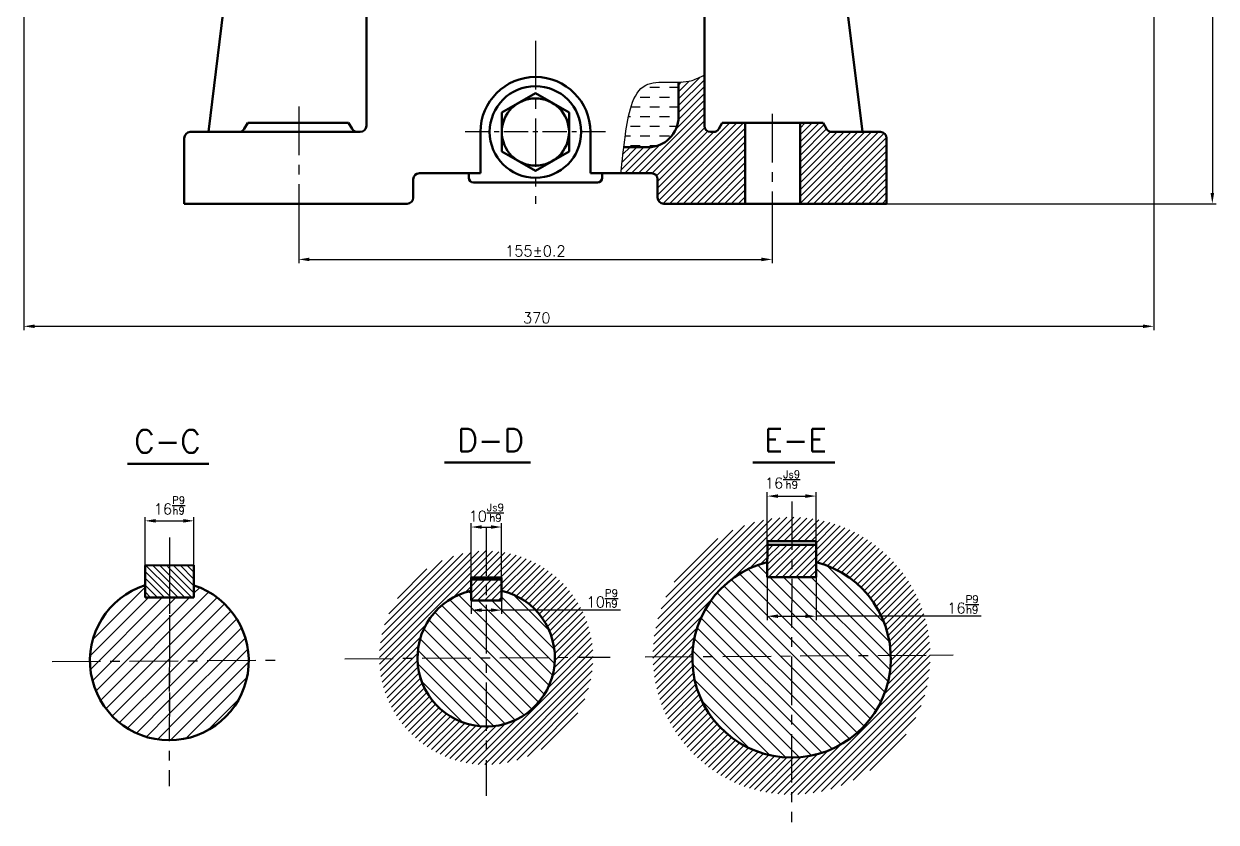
# Model space of a CAD drawing. Header units: millimetres. Extents: x -71 to 1456, y 37 to 827.
# Drawn here: x 572.2 to 962.6, y 205.9 to 467.3 of the extents above; entities that cross this region are included whole.
import ezdxf

# ---------------------------------------------------------------- set-up
doc = ezdxf.new("R2010")
doc.units = ezdxf.units.MM
doc.header["$LTSCALE"] = 0.5
doc.header["$PDMODE"] = 33
doc.header["$PDSIZE"] = 1
doc.linetypes.add('CENTER', pattern=[50.8, 31.75, -6.35, 6.35, -6.35])
doc.layers.get('0').update_dxf_attribs({"color": 8})
doc.layers.add('BOL', color=7, linetype='Continuous', lineweight=50)
for name, color, linetype in [('CEN', 1, 'CENTER'), ('DIM', 124, 'Continuous'), ('HAT', 3, 'Continuous'), ('SYM', 11, 'Continuous')]:
    doc.layers.add(name, color=color, linetype=linetype)
doc.styles.add('DIM', font='simplex.shx')
doc.dimstyles.new('ISO', dxfattribs={"dimscale": 0, "dimtxt": 3.5, "dimasz": 3.5, "dimexe": 1.25, "dimexo": 0, "dimgap": 1, "dimtad": 1, "dimtoh": 1, "dimtxsty": 'DIM', "dimcen": 2.5, "dimadec": 0, "dimazin": 0, "dimtfac": 1, "dimtmove": 0, "dimatfit": 3, "dimfxl": 1, "dimarcsym": 0})
pattern_1 = [(135, (-93.5316, 145.3954), (-2.245064, -2.245064), [])]

# ---------------------------------------------------------------- blocks, each defined once
blk = doc.blocks.new('*D16')
at = {"layer": 'Defpoints', "color": 0, "transparency": 16777216}
for p in [(728.58, 302.5), (718.58, 285.94), (728.58, 285.94)]:
    blk.add_point(p, dxfattribs=at)
at = {"layer": 'DIM', "color": 0, "lineweight": -2, "transparency": 16777216}
for p, q in [((718.58, 285.94), (718.58, 303.75)), ((722.08, 302.5), (725.08, 302.5)), ((728.58, 285.94), (728.58, 303.75))]:
    blk.add_line(p, q, dxfattribs=at)
at = {"layer": 'DIM', "color": 0, "transparency": 16777216}
for points in [[(722.08, 303.08), (722.08, 301.92), (718.58, 302.5)], [(725.08, 303.08), (725.08, 301.92), (728.58, 302.5)]]:
    blk.add_solid(points, dxfattribs=at)
at = {"layer": 'DIM', "color": 0, "transparency": 16777216, "insert": (723.58, 307.2), "char_height": 3.5, "attachment_point": 5, "style": 'DIM'}
blk.add_mtext('10{\\H0.7x;\\SJs9/h9;}', dxfattribs=at)
blk = doc.blocks.new('*D17')
at = {"layer": 'Defpoints', "color": 0, "ltscale": 0.2, "transparency": 16777216}
for p in [(718.58, 285.94), (728.58, 285.94), (728.58, 275.28)]:
    blk.add_point(p, dxfattribs=at)
at = {"layer": 'DIM', "color": 0, "lineweight": -2, "ltscale": 0.2, "transparency": 16777216}
for p, q in [((718.58, 285.94), (718.58, 274.03)), ((728.58, 285.94), (728.58, 274.03)), ((722.08, 275.28), (725.08, 275.28)), ((767.54, 275.28), (728.58, 275.28))]:
    blk.add_line(p, q, dxfattribs=at)
at = {"layer": 'DIM', "color": 0, "ltscale": 0.2, "transparency": 16777216}
for points in [[(722.08, 275.86), (722.08, 274.7), (718.58, 275.28)], [(725.08, 275.86), (725.08, 274.7), (728.58, 275.28)]]:
    blk.add_solid(points, dxfattribs=at)
at = {"layer": 'DIM', "color": 0, "ltscale": 0.2, "transparency": 16777216, "insert": (761.56, 279.14), "char_height": 3.5, "attachment_point": 5, "style": 'DIM'}
blk.add_mtext('10{\\H0.7x;\\SP9/h9;}', dxfattribs=at)
blk = doc.blocks.new('_DatumFilled')
at = {"color": 0, "linetype": 'ByBlock'}
blk.add_solid([(0, 0.58), (-1, 0), (0, -0.58)], dxfattribs=at)
blk = doc.blocks.new('*D18')
at = {"layer": 'Defpoints', "color": 0, "ltscale": 0.2, "transparency": 16777216}
for p in [(815.59, 286.12), (831.59, 286.1), (831.59, 273.29)]:
    blk.add_point(p, dxfattribs=at)
at = {"layer": 'DIM', "color": 0, "lineweight": -2, "ltscale": 0.2, "transparency": 16777216}
for p, q in [((815.59, 286.12), (815.59, 272.04)), ((831.59, 286.1), (831.59, 272.04)), ((819.09, 273.29), (828.09, 273.29)), ((885.67, 273.29), (831.59, 273.29))]:
    blk.add_line(p, q, dxfattribs=at)
at = {"layer": 'DIM', "color": 0, "ltscale": 0.2, "transparency": 16777216}
for points in [[(819.09, 273.87), (819.09, 272.71), (815.59, 273.29)], [(828.09, 273.87), (828.09, 272.71), (831.59, 273.29)]]:
    blk.add_solid(points, dxfattribs=at)
at = {"layer": 'DIM', "color": 0, "ltscale": 0.2, "transparency": 16777216, "insert": (879.68, 277.15), "char_height": 3.5, "attachment_point": 5, "style": 'DIM'}
blk.add_mtext('16{\\H0.7x;\\SP9/h9;}', dxfattribs=at)
blk = doc.blocks.new('*D19')
at = {"layer": 'Defpoints', "color": 0, "transparency": 16777216}
for p in [(627.84, 304.53), (611.84, 289.95), (627.84, 289.98)]:
    blk.add_point(p, dxfattribs=at)
at = {"layer": 'DIM', "color": 0, "lineweight": -2, "transparency": 16777216}
for p, q in [((611.84, 289.95), (611.84, 305.78)), ((627.84, 289.98), (627.84, 305.78)), ((615.34, 304.53), (624.34, 304.53))]:
    blk.add_line(p, q, dxfattribs=at)
at = {"layer": 'DIM', "color": 0, "transparency": 16777216}
for points in [[(615.34, 305.11), (615.34, 303.94), (611.84, 304.53)], [(624.34, 305.11), (624.34, 303.94), (627.84, 304.53)]]:
    blk.add_solid(points, dxfattribs=at)
at = {"layer": 'DIM', "color": 0, "transparency": 16777216, "insert": (619.84, 309.59), "char_height": 3.5, "attachment_point": 5, "style": 'DIM'}
blk.add_mtext('16{\\H0.7x;\\SP9/h9;}', dxfattribs=at)
blk = doc.blocks.new('*D34')
at = {"layer": 'Defpoints', "color": 0, "transparency": 16777216}
for p in [(572.15, 583.37), (942.16, 574.55), (942.16, 368.23)]:
    blk.add_point(p, dxfattribs=at)
at = {"layer": 'DIM', "color": 0, "lineweight": -2, "transparency": 16777216}
for p, q in [((572.15, 583.37), (572.15, 366.98)), ((942.16, 574.55), (942.16, 366.98)), ((575.65, 368.23), (938.66, 368.23))]:
    blk.add_line(p, q, dxfattribs=at)
at = {"layer": 'DIM', "color": 0, "transparency": 16777216}
for points in [[(575.65, 368.81), (575.65, 367.65), (572.15, 368.23)], [(938.66, 368.81), (938.66, 367.65), (942.16, 368.23)]]:
    blk.add_solid(points, dxfattribs=at)
at = {"layer": 'DIM', "color": 0, "transparency": 16777216, "insert": (740.09, 370.98), "char_height": 3.5, "attachment_point": 5, "style": 'DIM'}
blk.add_mtext('370', dxfattribs=at)
blk = doc.blocks.new('*D58')
at = {"layer": 'Defpoints', "color": 0, "transparency": 16777216}
for p in [(728.58, 302.5), (718.58, 285.94), (728.58, 285.94)]:
    blk.add_point(p, dxfattribs=at)
at = {"layer": 'DIM', "color": 0, "lineweight": -2, "transparency": 16777216}
for p, q in [((718.58, 285.94), (718.58, 303.75)), ((722.08, 302.5), (725.08, 302.5)), ((728.58, 285.94), (728.58, 303.75))]:
    blk.add_line(p, q, dxfattribs=at)
at = {"layer": 'DIM', "color": 0, "transparency": 16777216}
for points in [[(722.08, 303.08), (722.08, 301.92), (718.58, 302.5)], [(725.08, 303.08), (725.08, 301.92), (728.58, 302.5)]]:
    blk.add_solid(points, dxfattribs=at)
at = {"layer": 'DIM', "color": 0, "transparency": 16777216, "insert": (723.58, 307.2), "char_height": 3.5, "attachment_point": 5, "style": 'DIM'}
blk.add_mtext('10{\\H0.7x;\\SJs9/h9;}', dxfattribs=at)
blk = doc.blocks.new('*D59')
at = {"layer": 'Defpoints', "color": 0, "ltscale": 0.2, "transparency": 16777216}
for p in [(815.59, 286.12), (831.59, 286.1), (831.59, 273.29)]:
    blk.add_point(p, dxfattribs=at)
at = {"layer": 'DIM', "color": 0, "lineweight": -2, "ltscale": 0.2, "transparency": 16777216}
for p, q in [((815.59, 286.12), (815.59, 272.04)), ((831.59, 286.1), (831.59, 272.04)), ((819.09, 273.29), (828.09, 273.29)), ((885.67, 273.29), (831.59, 273.29))]:
    blk.add_line(p, q, dxfattribs=at)
at = {"layer": 'DIM', "color": 0, "ltscale": 0.2, "transparency": 16777216}
for points in [[(819.09, 273.87), (819.09, 272.71), (815.59, 273.29)], [(828.09, 273.87), (828.09, 272.71), (831.59, 273.29)]]:
    blk.add_solid(points, dxfattribs=at)
at = {"layer": 'DIM', "color": 0, "ltscale": 0.2, "transparency": 16777216, "insert": (879.68, 277.15), "char_height": 3.5, "attachment_point": 5, "style": 'DIM'}
blk.add_mtext('16{\\H0.7x;\\SP9/h9;}', dxfattribs=at)
blk = doc.blocks.new('*D75')
at = {"layer": 'Defpoints', "color": 0, "transparency": 16777216}
for p in [(831.6, 312.63), (815.6, 297.86), (831.6, 297.88)]:
    blk.add_point(p, dxfattribs=at)
at = {"layer": 'DIM', "color": 0, "lineweight": -2, "transparency": 16777216}
for p, q in [((815.6, 297.86), (815.6, 313.88)), ((819.1, 312.63), (828.1, 312.63)), ((831.6, 297.88), (831.6, 313.88))]:
    blk.add_line(p, q, dxfattribs=at)
at = {"layer": 'DIM', "color": 0, "transparency": 16777216}
for points in [[(819.1, 313.21), (819.1, 312.04), (815.6, 312.63)], [(828.1, 313.21), (828.1, 312.04), (831.6, 312.63)]]:
    blk.add_solid(points, dxfattribs=at)
at = {"layer": 'DIM', "color": 0, "transparency": 16777216, "insert": (820.6, 318.06), "char_height": 3.5, "attachment_point": 5, "style": 'DIM'}
blk.add_mtext('16{\\H0.7x;\\SJs9/h9;}', dxfattribs=at)
blk = doc.blocks.new('*D98')
at = {"layer": 'Defpoints', "color": 0, "transparency": 16777216}
for p in [(662.16, 408.36), (817.16, 408.36), (817.16, 390.13)]:
    blk.add_point(p, dxfattribs=at)
at = {"layer": 'DIM', "color": 0, "lineweight": -2, "transparency": 16777216}
for p, q in [((662.16, 408.36), (662.16, 388.88)), ((817.16, 408.36), (817.16, 388.88)), ((665.66, 390.13), (813.66, 390.13))]:
    blk.add_line(p, q, dxfattribs=at)
at = {"layer": 'DIM', "color": 0, "transparency": 16777216}
for points in [[(665.66, 390.71), (665.66, 389.54), (662.16, 390.13)], [(813.66, 390.71), (813.66, 389.54), (817.16, 390.13)]]:
    blk.add_solid(points, dxfattribs=at)
at = {"layer": 'DIM', "color": 0, "transparency": 16777216, "insert": (739.66, 392.88), "char_height": 3.5, "width": 21.1547, "attachment_point": 5, "style": 'DIM'}
blk.add_mtext('155{\\Fsimplex|c163;%%P0.2}', dxfattribs=at)
blk = doc.blocks.new('*D101')
at = {"layer": 'Defpoints', "color": 0, "transparency": 16777216}
for p in [(940.29, 598.36), (817.16, 408.36), (961.32, 408.36)]:
    blk.add_point(p, dxfattribs=at)
at = {"layer": 'DIM', "color": 0, "lineweight": -2, "transparency": 16777216}
for p, q in [((940.29, 598.36), (962.57, 598.36)), ((961.32, 594.86), (961.32, 411.86)), ((817.16, 408.36), (962.57, 408.36))]:
    blk.add_line(p, q, dxfattribs=at)
at = {"layer": 'DIM', "color": 0, "transparency": 16777216}
for points in [[(960.74, 594.86), (961.9, 594.86), (961.32, 598.36)], [(960.74, 411.86), (961.9, 411.86), (961.32, 408.36)]]:
    blk.add_solid(points, dxfattribs=at)
at = {"layer": 'DIM', "color": 0, "transparency": 16777216, "insert": (958.57, 503.44), "char_height": 3.5, "width": 21.1547, "attachment_point": 5, "rotation": 90, "style": 'DIM'}
blk.add_mtext('190{\\Fsimplex|c163;%%P0.2}', dxfattribs=at)

msp = doc.modelspace()

# ---------------------------------------------------------------- hatches: boundary and pattern name
at = {"layer": 'HAT'}
h = msp.add_hatch(dxfattribs=at)
h.set_pattern_fill('LINE', color=256, scale=0.5, angle=45)
h.set_pattern_definition([(45, (-299.1592, -191.6998), (-1.122532, 1.122532), [])])
edge = h.paths.add_edge_path()
edge.add_arc((797.014, 433.857), 2, 180, 270, ccw=False)
edge.add_line((795.014, 433.857), (795.014, 450.537))
edge.add_spline(control_points=[(795.014, 450.537), (793.7, 449.853), (791.105, 448.504), (788.048, 448.226), (786.514, 448.187)], knot_values=[41.1346913, 41.1346913, 41.1346913, 41.1346913, 45.5684965, 49.8857948, 49.8857948, 49.8857948, 49.8857948], degree=3, periodic=0)
edge.add_line((786.514, 448.187), (786.514, 436.857))
edge.add_arc((776.514, 436.857), 10, 270.00004, 359.99982, ccw=False)
edge.add_line((776.514, 426.857), (768.609, 426.857))
edge.add_spline(control_points=[(768.609, 426.857), (768.247, 423.892), (767.956, 421.124), (767.664, 418.357)], knot_values=[0, 0, 0, 0, 8.77782, 8.77782, 8.77782, 8.77782], degree=3, periodic=0)
edge.add_line((767.664, 418.357), (777.664, 418.357))
edge.add_arc((777.664, 416.357), 2, 0, 90, ccw=False)
edge.add_line((779.664, 416.357), (779.664, 410.357))
edge.add_arc((781.664, 410.357), 2, 180, 270)
edge.add_line((781.664, 408.357), (808.332, 408.357))
edge.add_line((808.332, 408.357), (808.332, 434.857))
edge.add_line((808.332, 434.857), (800.832, 434.857))
edge.add_line((800.832, 434.857), (799.678, 432.857))
edge.add_arc((797.946, 433.857), 2, 270, 330, ccw=False)
edge.add_line((797.946, 431.857), (797.014, 431.857))
h.paths.add_polyline_path([(854.664, 408.357), (854.664, 429.857, 0.4142136), (852.664, 431.857), (836.719, 431.857, -0.2679492), (834.987, 432.857), (833.832, 434.857), (826.332, 434.857), (826.332, 408.357)])
h = msp.add_hatch(dxfattribs=at)
h.set_pattern_fill('DASH', color=256)
h.set_pattern_definition([(0, (-299.1592, -191.6998), (3.175, 3.175), [3.175, -3.175])])
edge = h.paths.add_edge_path()
edge.add_spline(control_points=[(786.514, 448.187), (782.623, 448.089), (772.103, 449.479), (769.732, 435.637), (768.772, 428.189), (768.609, 426.857)], knot_values=[8.7778261, 8.7778261, 8.7778261, 8.7778261, 19.731395, 37.1927832, 41.1346913, 41.1346913, 41.1346913, 41.1346913], degree=3, periodic=0)
edge.add_line((768.609, 426.857), (776.514, 426.857))
edge.add_arc((776.514, 436.857), 10, 270, 359.99982)
edge.add_line((786.514, 436.857), (786.514, 448.187))
h = msp.add_hatch(dxfattribs=at)
h.set_pattern_fill('LINE', color=256, scale=0.5, angle=45)
h.paths.add_polyline_path([(815.601, 291.005), (815.614, 297.848), (823.597, 297.863), (823.607, 305.701, 0.4145847), (778.135, 260.286, 0.0015207), (778.136, 260.01), (791.047, 260.088, -0.3384939)])
h.paths.add_polyline_path([(823.607, 305.701), (823.597, 297.863), (831.592, 297.878), (831.592, 290.977, -0.3341445), (856.026, 260.484), (868.963, 260.562, 0.4120625)])
h.paths.add_polyline_path([(868.964, 260.286, 0.0015207), (868.963, 260.562), (856.026, 260.484, -0.4235089), (823.507, 226.99), (823.492, 214.871, 0.4145847)])
h.paths.add_polyline_path([(823.507, 226.99, -0.4193069), (791.047, 260.088), (778.136, 260.01, 0.4120625), (823.492, 214.871)])
h = msp.add_hatch(dxfattribs=at)
h.set_pattern_fill('LINE', color=256, scale=0.5, angle=45)
h.paths.add_polyline_path([(723.583, 294.665), (723.574, 285.942), (728.563, 285.951), (728.571, 281.608, -0.3479225), (746.041, 259.815), (758.534, 259.891, 0.4121285)])
h.paths.add_polyline_path([(718.583, 281.624), (718.591, 285.932), (723.574, 285.942), (723.583, 294.665, 0.4145186), (688.559, 259.678, 0.0015207), (688.56, 259.465), (701.042, 259.541, -0.3522365)])
h.paths.add_polyline_path([(758.534, 259.678, 0.0015207), (758.534, 259.891), (746.041, 259.815, -0.4162391), (723.523, 237.178), (723.51, 224.69, 0.4145186)])
h.paths.add_polyline_path([(723.523, 237.178, -0.4121909), (701.042, 259.541), (688.56, 259.465, 0.4121285), (723.51, 224.69)])
h = msp.add_hatch(dxfattribs=at)
h.set_pattern_fill('LINE', color=256, scale=0.5, angle=45)
h.paths.add_polyline_path([(823.596, 296.705), (815.611, 296.705), (815.592, 286.132), (823.582, 286.117)])
h.paths.add_polyline_path([(831.592, 296.705), (823.596, 296.705), (823.582, 286.117), (831.592, 286.102)])
h = msp.add_hatch(dxfattribs=at)
h.set_pattern_fill('LINE', color=256, scale=0.5, angle=135)
h.set_pattern_definition([(135, (-16.4191, 0.2446), (-1.122532, -1.122532), [])])
h.paths.add_polyline_path([(619.845, 289.967), (611.857, 289.952), (611.837, 279.409), (619.831, 279.394)])
h.paths.add_polyline_path([(627.817, 289.982), (619.857, 289.967), (619.837, 279.394), (627.837, 279.379)])
h = msp.add_hatch(dxfattribs=at)
h.set_pattern_fill('LINE', color=256, angle=135)
h.set_pattern_definition(pattern_1)
h.paths.add_polyline_path([(723.577, 278.414), (718.577, 278.423), (718.583, 281.624, 0.3522365), (701.042, 259.541), (723.542, 259.678)])
h.paths.add_polyline_path([(728.571, 281.608), (728.577, 278.404), (723.577, 278.414), (723.542, 259.678), (746.041, 259.815, 0.3479225)])
h.paths.add_polyline_path([(746.041, 259.815), (723.542, 259.678), (723.5, 237.178, 0.416547)])
h.paths.add_polyline_path([(723.542, 259.678), (701.042, 259.541, 0.411884), (723.5, 237.178)])
h.paths.add_polyline_path([(823.592, 286.117), (815.592, 286.132), (815.601, 291.005, 0.3384939), (791.047, 260.088), (823.543, 260.286)])
h.paths.add_polyline_path([(831.592, 290.977), (831.592, 286.102), (823.592, 286.117), (823.543, 260.286), (856.026, 260.484, 0.3341445)])
h.paths.add_polyline_path([(856.026, 260.484), (823.543, 260.286), (823.481, 226.99, 0.4237518)])
h.paths.add_polyline_path([(823.543, 260.286), (791.047, 260.088, 0.4190649), (823.481, 226.99)])
h = msp.add_hatch(dxfattribs=at)
h.set_pattern_fill('LINE', color=256, angle=135)
h.set_pattern_definition(pattern_1)
h.paths.add_polyline_path([(723.577, 278.414), (718.577, 278.423), (718.583, 281.624, 0.3522365), (701.042, 259.541), (723.542, 259.678)])
h.paths.add_polyline_path([(728.571, 281.608), (728.577, 278.404), (723.577, 278.414), (723.542, 259.678), (746.041, 259.815, 0.3479225)])
h.paths.add_polyline_path([(746.041, 259.815), (723.542, 259.678), (723.5, 237.178, 0.416547)])
h.paths.add_polyline_path([(723.542, 259.678), (701.042, 259.541, 0.411884), (723.5, 237.178)])
h.paths.add_polyline_path([(823.592, 286.117), (815.592, 286.132), (815.601, 291.005, 0.3384939), (791.047, 260.088), (823.543, 260.286)])
h.paths.add_polyline_path([(831.592, 290.977), (831.592, 286.102), (823.592, 286.117), (823.543, 260.286), (856.026, 260.484, 0.3341445)])
h.paths.add_polyline_path([(856.026, 260.484), (823.543, 260.286), (823.481, 226.99, 0.4237518)])
h.paths.add_polyline_path([(823.543, 260.286), (791.047, 260.088, 0.4190649), (823.481, 226.99)])
h = msp.add_hatch(dxfattribs=at)
h.set_pattern_fill('LINE', color=256, scale=0.5, angle=45)
h.paths.add_polyline_path([(723.573, 285.283), (718.59, 285.273), (718.577, 278.423), (723.566, 278.414)])
h.paths.add_polyline_path([(728.564, 285.292), (723.573, 285.283), (723.566, 278.414), (728.577, 278.404)])
h = msp.add_hatch(dxfattribs=at)
h.set_pattern_fill('LINE', color=256, angle=45)
h.set_pattern_definition([(45, (-16.419, 0.2446), (-2.245064, 2.245064), [])])
h.paths.add_polyline_path([(619.837, 279.394), (619.831, 279.394), (619.804, 258.681), (645.798, 258.839, 0.3232743), (627.83, 283.409), (627.837, 279.379), (619.837, 279.394), (619.799, 258.681), (619.804, 258.681), (619.831, 279.394), (611.837, 279.409), (611.845, 283.434, 0.3275067), (593.799, 258.522), (619.799, 258.681)])
h.paths.add_polyline_path([(619.799, 258.681), (593.799, 258.522, 0.411884), (619.75, 232.681)])
h.paths.add_polyline_path([(645.798, 258.839), (619.804, 258.681), (619.77, 232.681, 0.4163223)])

# ---------------------------------------------------------------- linework, layer by layer
at = {"layer": 'BOL'}
for p, q in [((684.314, 580.857), (684.314, 433.857)), ((795.014, 580.857), (795.014, 433.857)), ((632.582, 431.884), (644.826, 531.385)), ((846.746, 431.884), (834.503, 531.385)), ((786.514, 448.187), (786.514, 436.857)), ((645.485, 434.857), (644.33, 432.857)), ((645.485, 434.857), (678.485, 434.857)), ((678.485, 434.857), (679.639, 432.857)), ((800.832, 434.857), (799.678, 432.857)), ((800.832, 434.857), (833.832, 434.857)), ((808.332, 434.857), (808.332, 408.357)), ((826.332, 434.857), (826.332, 408.357)), ((833.832, 434.857), (834.987, 432.857)), ((624.664, 429.857), (624.664, 408.357)), ((682.314, 431.857), (626.664, 431.857)), ((721.664, 431.857), (721.664, 418.357)), ((757.664, 431.857), (757.664, 418.357)), ((797.014, 431.857), (797.946, 431.857)), ((836.719, 431.857), (852.664, 431.857)), ((854.664, 408.357), (854.664, 429.857)), ((768.609, 426.857), (776.514, 426.857)), ((701.664, 418.357), (721.664, 418.357)), ((717.839, 418.357), (717.839, 416.857)), ((757.664, 418.357), (777.664, 418.357)), ((761.489, 418.357), (761.489, 416.857)), ((699.664, 416.357), (699.664, 410.357)), ((719.339, 415.357), (759.989, 415.357)), ((779.664, 416.357), (779.664, 410.357)), ((624.664, 408.357), (697.664, 408.357)), ((781.664, 408.357), (854.664, 408.357)), ((815.592, 297.848), (831.592, 297.878)), ((815.592, 297.848), (831.592, 297.878)), ((815.614, 297.848), (815.592, 286.132)), ((815.614, 297.848), (815.592, 286.132)), ((831.592, 297.878), (831.592, 286.102)), ((831.592, 297.878), (831.592, 286.102)), ((815.611, 296.705), (831.592, 296.705)), ((815.611, 296.705), (831.592, 296.705)), ((611.837, 289.952), (627.837, 289.982)), ((611.857, 289.952), (611.837, 279.409)), ((627.817, 289.982), (627.837, 279.379)), ((718.577, 285.932), (728.577, 285.951)), ((718.577, 285.932), (728.577, 285.951)), ((718.591, 285.932), (718.577, 278.423)), ((718.591, 285.932), (718.577, 278.423)), ((718.59, 285.273), (728.564, 285.292)), ((718.59, 285.273), (728.564, 285.292)), ((728.563, 285.951), (728.577, 278.404)), ((728.563, 285.951), (728.577, 278.404)), ((815.592, 286.132), (831.592, 286.102)), ((815.592, 286.132), (831.592, 286.102)), ((611.837, 279.409), (627.837, 279.379)), ((718.577, 278.423), (728.577, 278.404)), ((718.577, 278.423), (728.577, 278.404))]:
    msp.add_line(p, q, dxfattribs=at)
at = {"layer": 'BOL', "ltscale": 0.5}
msp.add_lwpolyline([(739.664, 444.559), (750.664, 438.208), (750.664, 425.506), (739.664, 419.155), (728.664, 425.506), (728.664, 438.208)], close=True, dxfattribs=at)
at = {"layer": 'BOL'}
msp.add_circle((739.664, 431.857), 15, dxfattribs=at)
at = {"layer": 'BOL', "ltscale": 0.5}
msp.add_circle((739.664, 431.857), 11, dxfattribs=at)
at = {"layer": 'BOL'}
for centre, radius, start, end in [((739.664, 431.857), 18, 0, 180), ((682.314, 433.857), 2, 270, 0), ((776.514, 436.857), 10, 270, 0), ((797.014, 433.857), 2, 180, 270), ((626.664, 429.857), 2, 90, 180), ((642.598, 433.857), 2, 270, 330), ((681.372, 433.857), 2, 210, 270), ((797.946, 433.857), 2, 270, 330), ((836.719, 433.857), 2, 210, 270), ((852.664, 429.857), 2, 0, 90), ((701.664, 416.357), 2, 90, 180), ((777.664, 416.357), 2, 0, 90), ((719.339, 416.857), 1.5, 180, 270), ((759.989, 416.857), 1.5, 270, 0), ((697.664, 410.357), 2, 270, 0), ((781.664, 410.357), 2, 180, 270), ((823.542, 259.49), 32.5, 104.14246, 75.6424), ((823.542, 259.49), 32.5, 104.14246, 75.6424), ((619.799, 258.681), 26, 107.81264, 71.97222), ((723.542, 259.678), 22.5, 102.73202, 77.05284), ((723.542, 259.678), 22.5, 102.73202, 77.05284)]:
    msp.add_arc(centre, radius, start, end, dxfattribs=at)
at = {"layer": 'CEN'}
for p, q in [((739.664, 461.665), (739.664, 408.357)), ((662.16, 440.143), (662.16, 404.524)), ((817.157, 437.771), (817.157, 406.219)), ((823.614, 310.883), (823.481, 205.864)), ((823.614, 310.883), (823.481, 205.864)), ((723.591, 302.414), (723.5, 214.499)), ((723.591, 302.414), (723.5, 214.499)), ((619.857, 299.075), (619.75, 217.598)), ((619.857, 289.967), (619.75, 232.681)), ((581.401, 258.447), (654.666, 258.893)), ((677.214, 259.396), (764.123, 259.925)), ((775.585, 259.994), (868.963, 260.562)), ((775.585, 259.994), (868.963, 260.562)), ((868.963, 260.562), (876.491, 260.608)), ((868.963, 260.562), (876.491, 260.608))]:
    msp.add_line(p, q, dxfattribs=at)
at = {"layer": 'CEN', "ltscale": 0.5}
msp.add_line((762.664, 431.857), (716.664, 431.857), dxfattribs=at)
at = {"layer": 'HAT'}
msp.add_spline([(767.664, 418.357), (769.146, 430.99), (775.766, 447.148), (790.952, 448.761), (795.014, 450.537)], degree=3, dxfattribs=at)
at = {"layer": 'SYM', "lineweight": 50}
for p, q in [((606.045, 323.228), (632.703, 323.228)), ((709.94, 323.617), (738.056, 323.617)), ((810.809, 323.617), (837.751, 323.617))]:
    msp.add_line(p, q, dxfattribs=at)

# ---------------------------------------------------------------- texts
at = {"layer": 'SYM', "char_height": 7.5, "attachment_point": 1, "style": 'DIM'}
for s, insert in [('C-C', (608.265, 334.318)), ('D-D', (714.096, 334.706)), ('E-E', (814.554, 334.706))]:
    msp.add_mtext_dynamic_manual_height_columns(s, width=44.41289, gutter_width=18.75, heights=[0], dxfattribs=dict(at, insert=insert))

# ---------------------------------------------------------------- dimensions: what is measured, and where the dimension line sits
at = {"layer": 'DIM'}
dim = msp.add_linear_dim(base=(961.319, 408.357), p1=(940.294, 598.359), p2=(817.157, 408.357), angle=270, text='<>{\\Fsimplex|c163;%%P0.2}', dimstyle='ISO', override={"dimscale": 1}, dxfattribs=at)
dim.commit()
dim.dimension.update_dxf_attribs({"geometry": '*D101', "text_midpoint": (961.319, 503.443), "dimtype": 160})
dim = msp.add_linear_dim(base=(942.155, 368.228), p1=(572.151, 583.368), p2=(942.155, 574.555), dimstyle='ISO', override={"dimscale": 1}, dxfattribs=at)
dim.commit()
dim.dimension.update_dxf_attribs({"geometry": '*D34', "text_midpoint": (740.092, 368.228), "dimtype": 160})
for base, p1, p2, text, override, picture, middle in [((817.157, 390.126), (662.16, 408.357), (817.157, 408.357), '<>{\\Fsimplex|c163;%%P0.2}', {"dimscale": 1}, '*D98', (739.659, 390.126)), ((831.603, 312.628), (815.599, 297.857), (831.603, 297.878), '<>{\\H0.7x;\\SJs9/h9;}', {"dimscale": 1, "dimtmove": 2}, '*D75', (820.599, 318.056)), ((627.837, 304.525), (611.837, 289.952), (627.837, 289.982), '<>{\\H0.7x;\\SP9/h9;}', {"dimscale": 1, "dimtmove": 2}, '*D19', (619.837, 309.59)), ((728.577, 302.499), (718.577, 285.942), (728.577, 285.942), '<>{\\H0.7x;\\SJs9/h9;}', {"dimscale": 1, "dimtmove": 2}, '*D16', (723.577, 307.197)), ((728.577, 302.499), (718.577, 285.942), (728.577, 285.942), '<>{\\H0.7x;\\SJs9/h9;}', {"dimscale": 1, "dimtmove": 2}, '*D58', (723.577, 307.197))]:
    dim = msp.add_linear_dim(base=base, p1=p1, p2=p2, text=text, dimstyle='ISO', override=override, dxfattribs=at)
    dim.commit()
    dim.dimension.update_dxf_attribs({"geometry": picture, "text_midpoint": middle, "dimtype": 160})
at = {"layer": 'DIM', "ltscale": 0.2}
for base, p1, p2, picture, middle in [((728.577, 275.279), (718.577, 285.942), (728.577, 285.942), '*D17', (761.558, 278.016)), ((831.592, 273.291), (815.592, 286.119), (831.592, 286.102), '*D18', (879.684, 277.149)), ((831.592, 273.291), (815.592, 286.119), (831.592, 286.102), '*D59', (879.684, 277.149))]:
    dim = msp.add_linear_dim(base=base, p1=p1, p2=p2, text='<>{\\H0.7x;\\SP9/h9;}', dimstyle='ISO', override={"dimscale": 1, "dimtmove": 1, "dimldrblk": 'DatumFilled'}, dxfattribs=at)
    dim.commit()
    dim.dimension.update_dxf_attribs({"geometry": picture, "text_midpoint": middle, "dimtype": 160})

doc.saveas('drawing.dxf')
